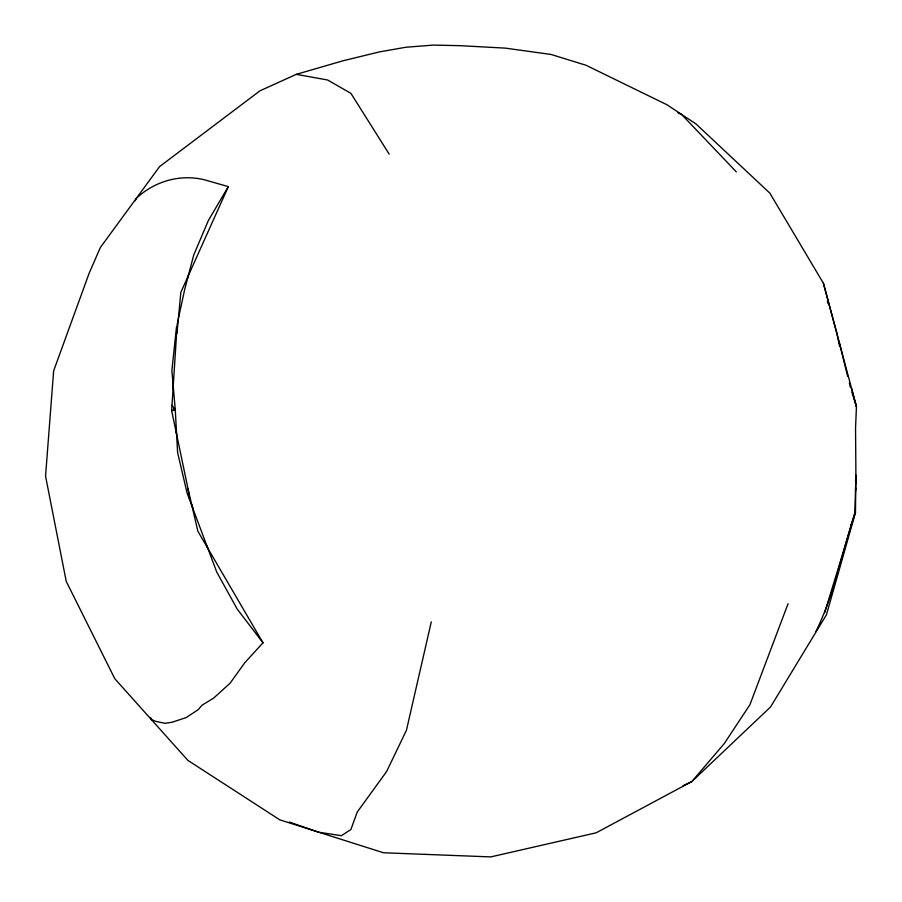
<?xml version="1.0" encoding="UTF-8"?>
<svg xmlns="http://www.w3.org/2000/svg" width="902" height="902" viewBox="0 0 902 902"><rect width="100%" height="100%" fill="white"/><g stroke="black" fill="none" stroke-linecap="round" stroke-linejoin="round"><path stroke-width="1.35" d="M815.803 631.704C834.316 594.384 842.186 552.419 854.882 512.821L855.908 475.106L855.547 427.976L856.449 406.678L823.413 283.273L769.857 193.152L695.938 123.89L666.815 104.677L586.074 65.282L551.122 54.47L505.413 48.133L459.659 45.652L433.4 45.1L405.979 47.231L379.528 51.876L343.11 60.761L296.296 74.347L259.968 90.809L159.586 166.599L100.37 247.486L89.084 273.385L53.635 370.902L45.551 476.143L66.252 581.44L114.802 678.721L187.853 760.352L279.823 819.862L383.497 852.762L490.778 856.9L596.166 832.805L691.857 781.549L770.556 706.954L826.435 614.781L855.615 512.122M855.908 475.106L855.468 511.761L824.699 612.717M150.544 717.473L151.299 719.514L155.945 721.431L165.055 723.303L172 722.276L186.218 717.564L198.181 709.705L202.093 705.15L213.515 698.216L230.1 683.197L244.667 662.88L262.978 642.81L197.865 531.21L188.044 488.94L171.651 410.647L177.198 324.269L184.56 290.049L193.75 254.95L208.407 220.426L228.33 186.624L208.869 181.065C183.467 172.947 155.742 180.141 136.405 198.271L135.221 200.695M176.984 333.266L180.851 292.338L228.33 186.624M855.491 490.891L855.75 488.095M850.8 527.095L851.319 524.321M431.291 621.85L406.441 730.27L386.597 771.56L357.226 812.059L350.889 829.547L341.418 835.692L318.823 832.242L289.238 822.026M176.488 327.009L171.887 370.598L175.247 409.519L177.604 452.545L187.109 493.135L216.762 572.105L237.158 608.997L262.978 642.81M187.548 278.256L188.315 275.741M788.077 603.675L749.912 704.744L724.283 743.541L691.857 781.549L683.107 785.698M171.651 410.647L175.247 409.519L172.023 405.325M839.615 346.379L836.864 333.188M296.296 74.347L327.629 79.996L350.901 93.346L389.168 154.118M677.853 112.818L681.608 114.441L736.314 171.865M828.419 303.354L829.163 304.605L823.413 283.273M827.303 301.742L829.389 305.417L836.977 333.616M206.332 544.831L207.922 548.461M191.528 503.936L193.254 509.179M851.973 392.381L856.449 406.678L851.409 388.04M838.939 340.979L847.654 376.314M849.334 383.113L850.338 387.183M188.044 488.94L189.657 498.953M176.093 430.13L176.6 434.302M855.524 479.965L855.84 483.754M173.285 386.857L173.342 389.653M173.691 407.839L173.748 410.635"/></g></svg>
